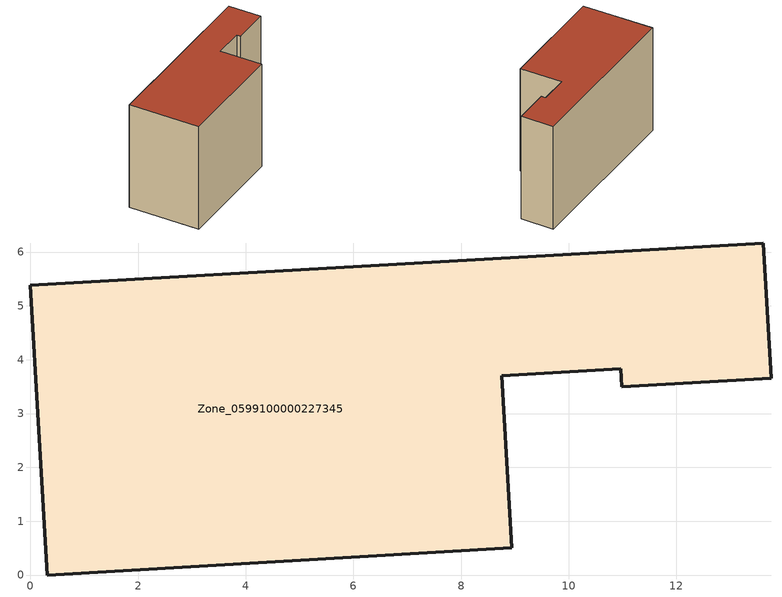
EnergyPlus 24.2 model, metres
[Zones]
Zone_0599100000227345
 floor ground (C_G): 13.62,6.17 13.76,3.66 10.99,3.5 10.97,3.83 8.76,3.7 8.94,0.51 0.31,0 0,5.38 z0
 wall outside (C_F): 0.31,0 8.94,0.51 8.76,3.7 10.97,3.83 10.99,3.5 13.76,3.66 13.62,6.17 0,5.38 0.31,0 z0:8.32
 roof outside (C_R): 13.62,6.17 0,5.38 0.31,0 8.94,0.51 8.76,3.7 10.97,3.83 10.99,3.5 13.76,3.66 z8.32
[BUILDING]
Pand.0599100000227345: North Axis=0; Terrain=City; Loads Convergence Tolerance Value=0.04; Temperature Convergence Tolerance Value=0.4; Solar Distribution=FullExterior; Maximum Number of Warmup Days=25; Minimum Number of Warmup Days=1
[Site:Location]
Rotterdam.The.Hague.AP_ZH_NLD Design_Conditions: Latitude=51.96; Longitude=4.45; Time Zone=1; Elevation=-4.5
[SITE:GROUNDTEMPERATURE:BUILDINGSURFACE]
18, 18, 18, 18, 18, 18, 18, 18, 18, 18, 18, 18
[MATERIAL] Thermal Absorptance=0.9; Solar Absorptance=0.7; Visible Absorptance=0.7
Name | Roughness | Thickness | Conductivity | Density | Specific Heat
G.TI.1975-1991 | MediumSmooth | 0.15 | 0.288461 | 540 | 1210
F.TI.1975-1991 | Rough | 0.3 | 0.230769 | 1920 | 840
R.TI.1975-1991 | MediumRough | 0.2 | 0.153846 | 1500 | 1000
[CONSTRUCTION]
C_G: G.TI.1975-1991
C_F: F.TI.1975-1991
C_R: R.TI.1975-1991
[ZONE]
Zone_0599100000227345: Type=1; Multiplier=1; Ceiling Height=Autocalculate; Volume=Autocalculate; Floor Area=autocalculate; Part of Total Floor Area=Yes
[ZONEINFILTRATION:DESIGNFLOWRATE]
Infil_Zone_0599100000227345: Zone or ZoneList or Space or SpaceList=Zone_0599100000227345; Schedule=AlwaysOn; Design Flow Rate Calculation Method=Flow/Area; Flow Rate per Floor Area=0.003; Constant Term Coefficient=1; Temperature Term Coefficient=0; Velocity Term Coefficient=0; Velocity Squared Term Coefficient=0
[HVACTEMPLATE:ZONE:IDEALLOADSAIRSYSTEM]
Zone_0599100000227345: Maximum Heating Supply Air Temperature=50; Minimum Cooling Supply Air Temperature=13; Maximum Heating Supply Air Humidity Ratio=0.0156; Minimum Cooling Supply Air Humidity Ratio=0.0077; Heating Limit=NoLimit; Cooling Limit=NoLimit; Dehumidification Control Type=ConstantSensibleHeatRatio; Cooling Sensible Heat Ratio=0.7; Dehumidification Setpoint=60; Humidification Control Type=None; Humidification Setpoint=30; Outdoor Air Method=None; Outdoor Air Flow Rate per Person=0.00944; Outdoor Air Flow Rate per Zone Floor Area=0; Outdoor Air Flow Rate per Zone=0; Demand Controlled Ventilation Type=None; Outdoor Air Economizer Type=NoEconomizer; Heat Recovery Type=None; Sensible Heat Recovery Effectiveness=0.7; Latent Heat Recovery Effectiveness=0.65
[ZONECONTROL:THERMOSTAT]
ThermostatControl_Zone_0599100000227345: Zone or ZoneList=Zone_0599100000227345; Control Type Schedule=DualSetpointControlType; Control 1=Thermostat_Zone_0599100000227345; Temperature Difference Between Cutout And Setpoint=0
[THERMOSTATSETPOINT:DUALSETPOINT]
Thermostat_Zone_0599100000227345: Heating Setpoint Temperature Schedule=HeatingSetpoint_Zone_0599100000227345; Cooling Setpoint Temperature Schedule=CoolingSetpoint_Zone_0599100000227345
[SCHEDULE:COMPACT]
HeatingSetpoint_Zone_0599100000227345: Through: 12/31, For: AllDays, Until: 24:00, 21
CoolingSetpoint_Zone_0599100000227345: Through: 12/31, For: AllDays, Until: 24:00, 24
DualSetpointControlType: Through: 12/31, For: AllDays, Until: 24:00, 4
AlwaysOn: Through: 12/31, For: AllDays, Until: 24:00, 1
